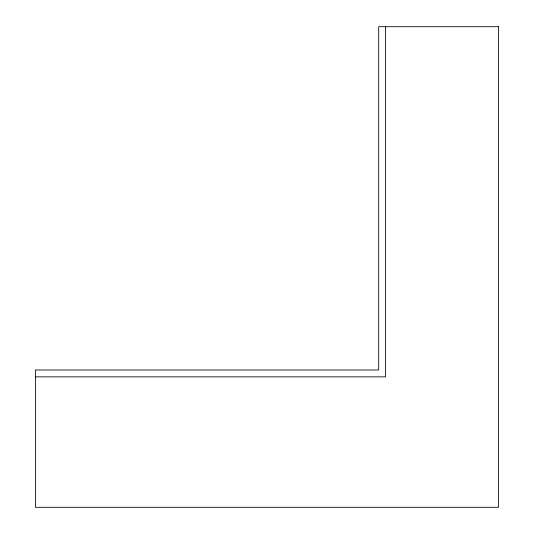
<?xml version="1.0" encoding="UTF-8"?>
<svg xmlns="http://www.w3.org/2000/svg" width="534" height="534" viewBox="0 0 534 534"><rect width="100%" height="100%" fill="white"/><g stroke="black" fill="none" stroke-linecap="round" stroke-linejoin="round"><path stroke-width="0.8" d="M35.404 376.85L385.555 376.85L385.555 26.7M498.596 26.7L378.693 26.7L378.693 369.989L35.404 369.989L35.404 507.3L498.596 507.3L498.596 26.7"/></g></svg>
